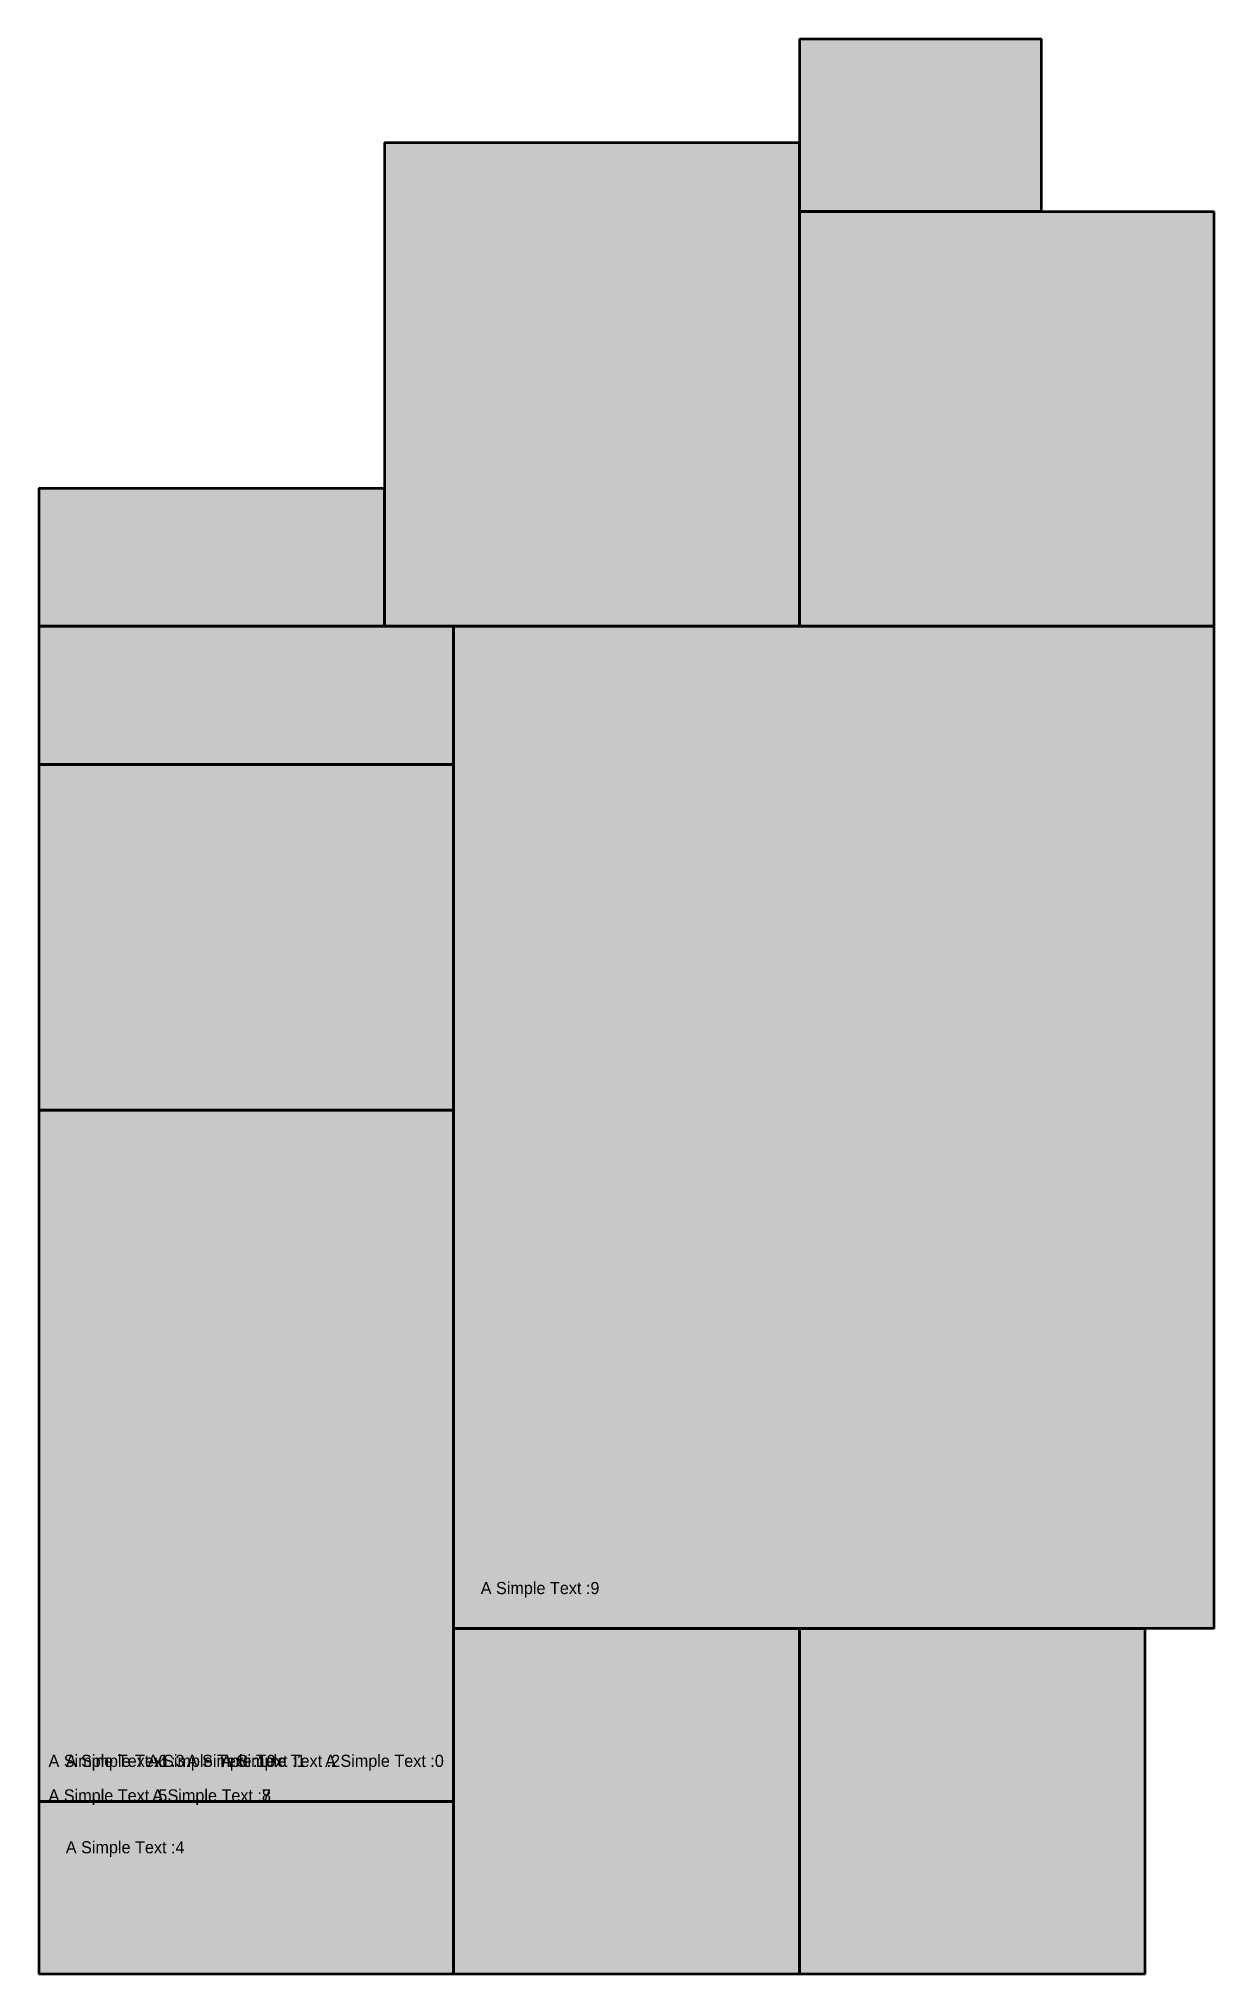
# Model space of a CAD drawing. Header units: metres. Extents: x 0 to 34, y 0 to 56.
import ezdxf
from ezdxf.enums import TextEntityAlignment as Align

# ---------------------------------------------------------------- set-up
doc = ezdxf.new("R2010")
doc.units = ezdxf.units.M
doc.layers.add('room_border', color=3, linetype='Continuous', lineweight=50)

msp = doc.modelspace()

# ---------------------------------------------------------------- hatches: boundary and pattern name
for color, points in [(4, [(22.01, 51.01), (22.01, 55.99), (28.99, 55.99), (28.99, 51.01)]), (2, [(10.01, 39.01), (10.01, 52.99), (21.99, 52.99), (21.99, 39.01)]), (1, [(22.01, 39.01), (22.01, 50.99), (33.99, 50.99), (33.99, 39.01)]), (5, [(0.01, 39.01), (0.01, 42.99), (9.99, 42.99), (9.99, 39.01)]), (6, [(0.01, 35.01), (0.01, 38.99), (11.99, 38.99), (11.99, 35.01)]), (9, [(12.01, 10.01), (12.01, 38.99), (33.99, 38.99), (33.99, 10.01)]), (10, [(0.01, 25.01), (0.01, 34.99), (11.99, 34.99), (11.99, 25.01)]), (0, [(0.01, 5.01), (0.01, 24.99), (11.99, 24.99), (11.99, 5.01)]), (8, [(12.01, 0.01), (12.01, 9.99), (21.99, 9.99), (21.99, 0.01)]), (7, [(22.01, 0.01), (22.01, 9.99), (31.99, 9.99), (31.99, 0.01)]), (3, [(0.01, 0.01), (0.01, 4.99), (11.99, 4.99), (11.99, 0.01)])]:
    msp.add_hatch(color=color).paths.add_polyline_path(points)

# ---------------------------------------------------------------- linework, layer by layer
at = {"layer": 'room_border'}
for p, q in [((22, 51), (22, 56)), ((22, 56), (29, 56)), ((29, 51), (29, 56)), ((10, 39), (10, 53)), ((10, 53), (22, 53)), ((22, 39), (22, 53)), ((22, 39), (22, 51)), ((22, 51), (34, 51)), ((22, 51), (29, 51)), ((34, 39), (34, 51)), ((0, 39), (0, 43)), ((0, 43), (10, 43)), ((10, 39), (10, 43)), ((0, 39), (10, 39)), ((0, 35), (0, 39)), ((0, 39), (12, 39)), ((10, 39), (22, 39)), ((12, 35), (12, 39)), ((12, 10), (12, 39)), ((12, 39), (34, 39)), ((22, 39), (34, 39)), ((34, 10), (34, 39)), ((0, 35), (12, 35)), ((0, 25), (0, 35)), ((12, 25), (12, 35)), ((0, 5), (0, 25)), ((0, 25), (12, 25)), ((12, 5), (12, 25)), ((12, 0), (12, 10)), ((12, 10), (22, 10)), ((12, 10), (34, 10)), ((22, 0), (22, 10)), ((22, 10), (32, 10)), ((32, 0), (32, 10)), ((0, 5), (12, 5)), ((0, 0), (0, 5)), ((12, 0), (12, 5)), ((0, 0), (12, 0)), ((12, 0), (22, 0)), ((22, 0), (32, 0))]:
    msp.add_line(p, q, dxfattribs=at)
for points in [[(22.01, 51.01), (22.01, 55.99), (28.99, 55.99), (28.99, 51.01)], [(10.01, 39.01), (10.01, 52.99), (21.99, 52.99), (21.99, 39.01)], [(22.01, 39.01), (22.01, 50.99), (33.99, 50.99), (33.99, 39.01)], [(0.01, 39.01), (0.01, 42.99), (9.99, 42.99), (9.99, 39.01)], [(0.01, 35.01), (0.01, 38.99), (11.99, 38.99), (11.99, 35.01)], [(12.01, 10.01), (12.01, 38.99), (33.99, 38.99), (33.99, 10.01)], [(0.01, 25.01), (0.01, 34.99), (11.99, 34.99), (11.99, 25.01)], [(0.01, 5.01), (0.01, 24.99), (11.99, 24.99), (11.99, 5.01)], [(12.01, 0.01), (12.01, 9.99), (21.99, 9.99), (21.99, 0.01)], [(22.01, 0.01), (22.01, 9.99), (31.99, 9.99), (31.99, 0.01)], [(0.01, 0.01), (0.01, 4.99), (11.99, 4.99), (11.99, 0.01)]]:
    msp.add_lwpolyline(points, close=True, dxfattribs=at)

# ---------------------------------------------------------------- texts
for s, p in [('A Simple Text :9', (14.5, 11)), ('A Simple Text :6', (2, 6)), ('A Simple Text :3', (2.5, 6)), ('A Simple Text :10', (5, 6)), ('A Simple Text :1', (6, 6)), ('A Simple Text :2', (7, 6)), ('A Simple Text :0', (10, 6)), ('A Simple Text :5', (2, 5)), ('A Simple Text :7', (5, 5)), ('A Simple Text :8', (5, 5)), ('A Simple Text :4', (2.5, 3.5))]:
    msp.add_text(s, height=0.35).set_placement(p, align=Align.CENTER)

doc.saveas('drawing.dxf')
